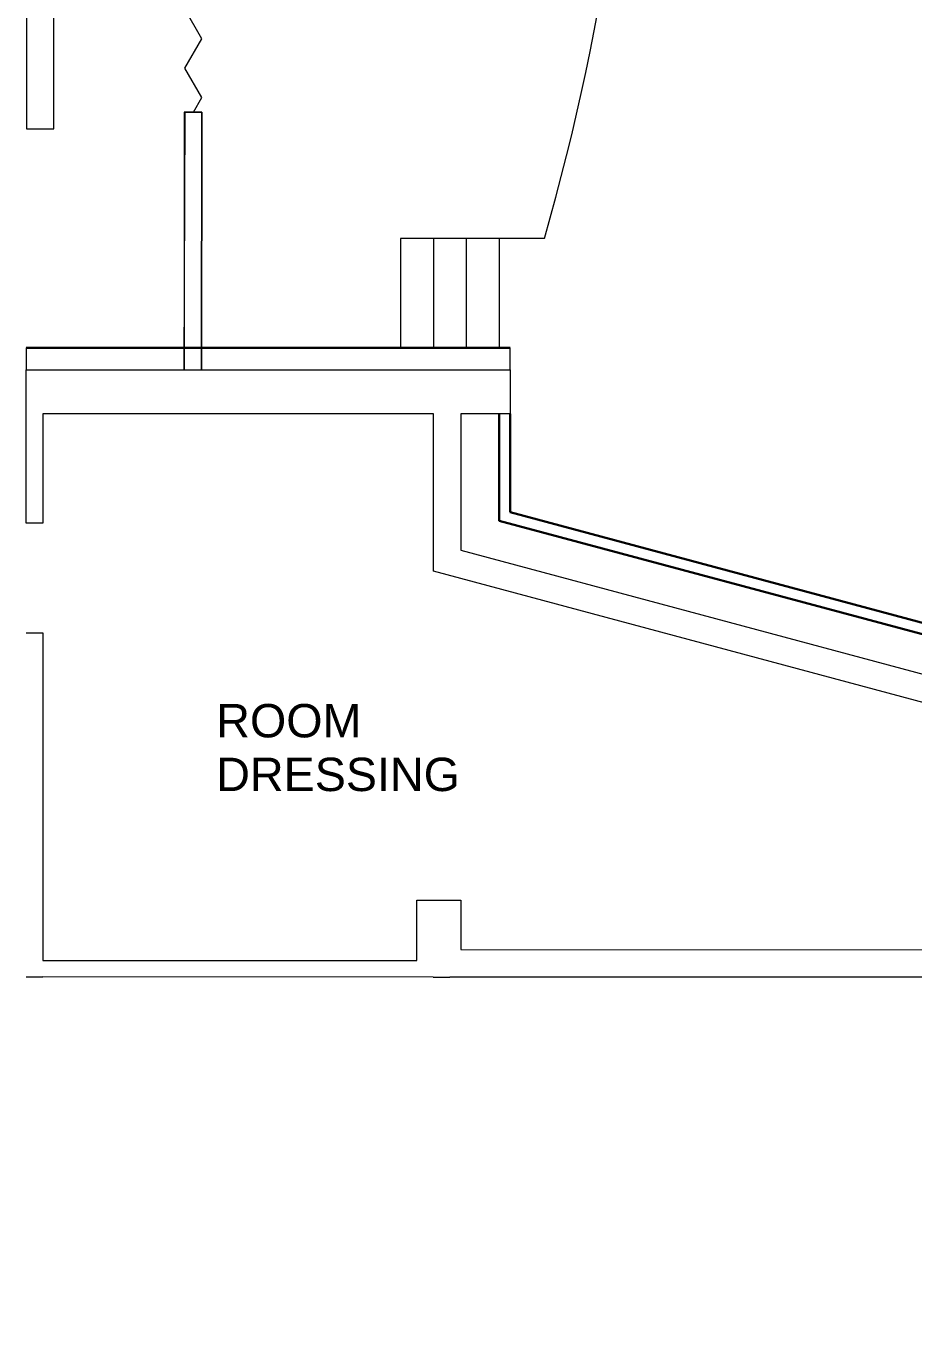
# Model space of a CAD drawing. Header units: millimetres. Extents: x 586 to 1010, y 369 to 668.
# Drawn here: x 674.89 to 682.99, y 488.6 to 500.58 of the extents above; entities that cross this region are included whole.
import ezdxf

# ---------------------------------------------------------------- set-up
doc = ezdxf.new("R2010")
doc.units = ezdxf.units.MM
doc.layers.add('plan line', color=7, linetype='Continuous', lineweight=15)
doc.styles.get("Standard").update_dxf_attribs({"font": 'arial.ttf'})

msp = doc.modelspace()

# ---------------------------------------------------------------- linework, layer by layer
at = {"color": 254, "lineweight": 25}
for points in [[(671.712, 620.709), (706.735, 621.773), (754.26, 613.83), (814.661, 600.148), (855.757, 598.01), (895.067, 567.065), (920.01, 542.018), (952.008, 521.248), (977.223, 504.653), (979.635, 479.234), (986.344, 463.855), (988.798, 462.385)], [(654.944, 595.472), (670.267, 587.317), (714.302, 595.165), (787.089, 595.165), (819.394, 580.944), (821.03, 562.85), (813.491, 552.788), (808.734, 539.671), (796.407, 534.706), (791.022, 527.249), (791.022, 507.547), (797.301, 476.527), (814.975, 463.89), (836.148, 474.682), (874.022, 478.588), (885.729, 462.733), (863.004, 436.079), (845.789, 420.685), (845.104, 408.675)], [(639.207, 583.438), (644.727, 575.638), (657.796, 553.44), (668.404, 543.929), (682.518, 548.731), (692.984, 555.478), (711.934, 556.583), (734.346, 532.133), (750.593, 477.748), (754.137, 444.164), (776.466, 425.447), (782.617, 412.235)]]:
    msp.add_spline(points, degree=3, dxfattribs=at)
at = {"layer": 'plan line'}
for p, q in [((674.893, 509.913), (674.892, 499.641)), ((675.142, 499.641), (675.143, 509.913)), ((676.494, 500.463), (676.339, 500.732)), ((676.494, 500.463), (676.339, 500.732)), ((676.339, 500.194), (676.494, 500.463)), ((676.339, 500.194), (676.494, 500.463)), ((676.494, 499.925), (676.339, 500.194)), ((676.494, 499.925), (676.339, 500.194)), ((676.417, 499.791), (676.494, 499.925)), ((676.417, 499.791), (676.494, 499.925)), ((676.332, 497.441), (676.342, 499.791)), ((676.492, 499.791), (676.332, 499.791)), ((676.332, 499.791), (676.332, 497.442)), ((676.342, 499.791), (676.492, 499.791)), ((676.342, 499.791), (676.492, 499.791)), ((676.492, 499.791), (676.491, 497.441)), ((676.491, 497.442), (676.492, 499.791)), ((674.892, 499.641), (675.142, 499.641)), ((679.618, 498.641), (678.306, 498.641)), ((678.306, 498.641), (678.306, 497.641)), ((678.606, 498.641), (678.606, 497.641)), ((678.906, 498.641), (678.906, 497.641)), ((679.206, 498.641), (679.206, 497.641)), ((674.891, 497.641), (674.891, 497.441)), ((679.306, 497.441), (679.306, 497.641)), ((674.891, 496.041), (674.891, 497.441)), ((674.891, 497.441), (676.332, 497.441)), ((676.332, 497.442), (676.491, 497.442)), ((676.491, 497.441), (679.306, 497.441)), ((679.306, 497.441), (679.306, 497.041)), ((678.606, 497.041), (675.041, 497.041)), ((675.041, 497.041), (675.041, 496.041)), ((678.606, 495.604), (678.606, 497.041)), ((679.306, 497.041), (678.856, 497.041)), ((678.856, 497.041), (678.856, 495.795)), ((675.041, 496.041), (674.891, 496.041)), ((678.856, 495.795), (684.856, 494.187)), ((684.606, 493.995), (678.606, 495.604)), ((674.891, 495.041), (675.041, 495.041)), ((675.041, 495.041), (675.041, 492.051)), ((678.455, 492.05), (678.455, 492.6)), ((678.455, 492.6), (678.855, 492.6)), ((678.855, 492.6), (678.855, 492.15)), ((678.855, 492.15), (684.455, 492.149)), ((675.041, 492.051), (678.455, 492.05)), ((674.891, 491.901), (675.041, 491.901)), ((678.605, 491.9), (675.041, 491.901)), ((678.605, 491.9), (678.755, 491.9)), ((690.864, 491.899), (678.755, 491.9))]:
    msp.add_line(p, q, dxfattribs=at)
at = {"layer": 'plan line', "lineweight": 30}
for p, q in [((674.891, 497.641), (679.306, 497.641)), ((679.206, 496.064), (679.206, 497.041)), ((679.306, 496.141), (679.306, 497.041)), ((679.306, 496.141), (685.306, 494.532)), ((679.206, 496.064), (685.206, 494.456))]:
    msp.add_line(p, q, dxfattribs=at)
at = {"layer": 'plan line'}
msp.add_arc((658.214, 504.779), 22.268, 343.9976, 15.9873, dxfattribs=at)

# ---------------------------------------------------------------- texts
at = {"lineweight": 25}
for s, p in [('ROOM', (676.625, 494.087)), ('DRESSING ', (676.625, 493.597))]:
    msp.add_text(s, height=0.3047, dxfattribs=at).set_placement(p)

doc.saveas('drawing.dxf')
